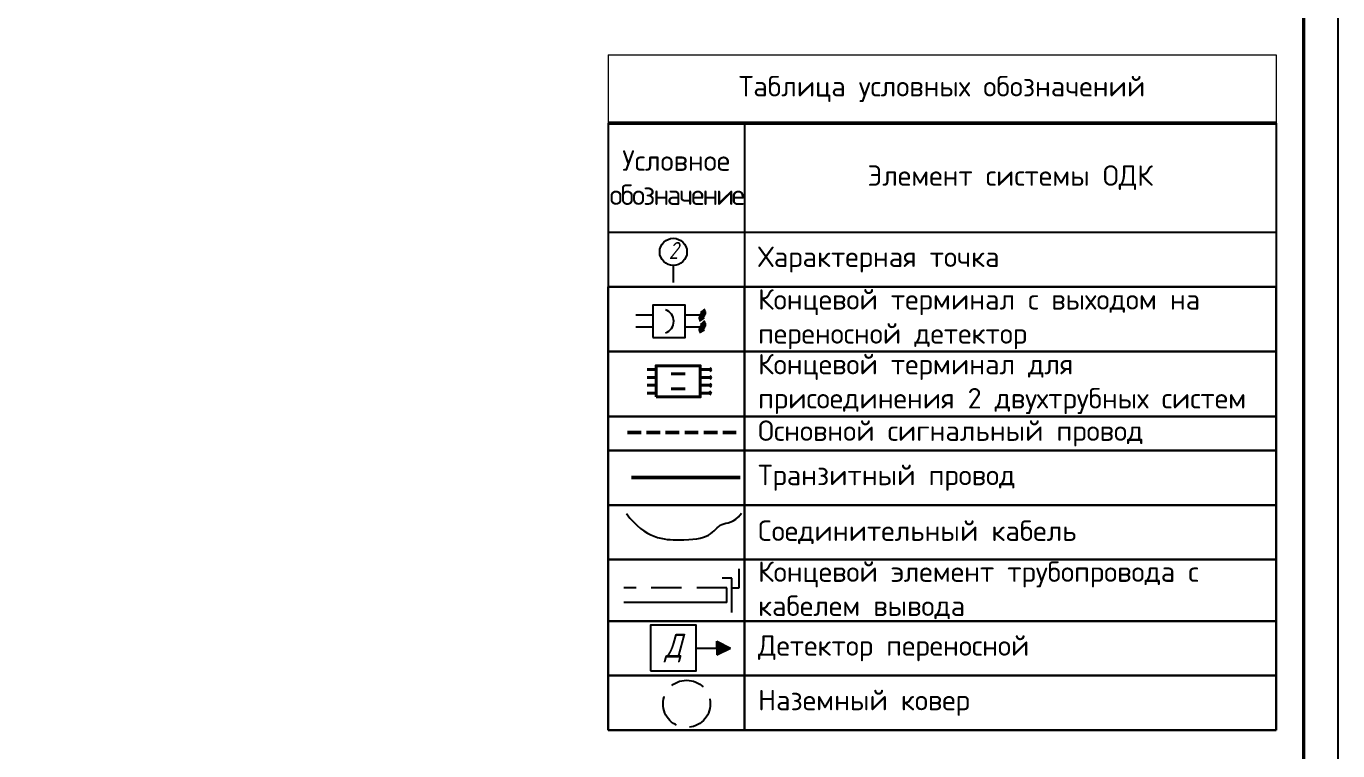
# Model space of a CAD drawing. Header units: millimetres. Extents: x 2079 to 5812, y 229 to 1012.
# Drawn here: x 4361.8 to 4554.2, y 697.6 to 803.8 of the extents above; entities that cross this region are included whole.
import ezdxf
from ezdxf.enums import TextEntityAlignment as Align

# ---------------------------------------------------------------- set-up
doc = ezdxf.new("R2010")
doc.units = ezdxf.units.MM
doc.linetypes.add('DASHED', pattern=[7, 5, -2, 0])
doc.linetypes.add('DASHED2', pattern=[9.525, 6.35, -3.175])
doc.styles.add('-ISOCPEUR-', font='isocpeur.ttf')
doc.styles.add('GOST', font='GOST.shx', dxfattribs={"oblique": 15})
doc.styles.get("Standard").update_dxf_attribs({"font": 'GOST Common.ttf'})

# ---------------------------------------------------------------- blocks, each defined once
blk = doc.blocks.new('*U135')
blk.add_lwpolyline([(0, 123), (594, 123), (594, -297), (0, -297)], close=True)
at = {"const_width": 0.5}
blk.add_lwpolyline([(20, 118), (589, 118), (589, -292), (20, -292)], close=True, dxfattribs=at)
blk.add_attdef('РАЗРАБОТАЛ', text='', height=2.5).set_placement((424.5, -264.22), align=Align.MIDDLE_LEFT)
at = {"flags": 8}
for tag, height, p in [('ДАТА', 2.5, (464.07, -264.4)), ('ЛИСТ', 3, (560.39, -271.92)), ('ЛИСТОВ', 3, (577.89, -271.92)), ('ФОРМАТ', 3, (554.97, -294.75))]:
    blk.add_attdef(tag, text='', height=height, dxfattribs=at).set_placement(p, align=Align.MIDDLE_CENTER)
blk.add_attdef('ПРОВЕРИЛ', (424.75, -270.73), '', height=2.5)
for tag, p in [('ТЕПЛОВЫЕ_СЕТИ_001', (490.44, -271)), ('ИМЯ_ЧЕРТЕЖА_001', (492.09, -285.55))]:
    blk.add_attdef(tag, p, '', height=3, dxfattribs=at)
blk = doc.blocks.new('*T45')
at = {"color": 0, "linetype": 'ByBlock', "lineweight": 50, "transparency": 16777216}
blk.add_line((0, -10), (98, -10), dxfattribs=at)
at = {"color": 0, "linetype": 'ByBlock', "lineweight": -2, "transparency": 16777216}
for p, q in [((0, -10), (0, -34)), ((20, -10), (20, -34)), ((98, -10), (98, -34)), ((0, -26), (98, -26))]:
    blk.add_line(p, q, dxfattribs=at)
at = {"lineweight": 30, "transparency": 16777216}
for p, q in [((0, -34), (98, -34)), ((0, -34), (0, -99)), ((20, -34), (20, -99)), ((98, -34), (98, -99)), ((0, -43.5), (98, -43.5)), ((0, -53), (98, -53)), ((0, -58), (98, -58)), ((0, -66), (98, -66)), ((0, -74), (98, -74)), ((0, -83), (98, -83)), ((0, -91), (98, -91)), ((0, -99), (98, -99))]:
    blk.add_line(p, q, dxfattribs=at)
at = {"layer": 'Defpoints', "color": 8, "linetype": 'ByBlock', "lineweight": 0, "transparency": 16777216}
for p, q in [((0, 0), (98, 0)), ((0, 0), (0, -10)), ((98, 0), (98, -10))]:
    blk.add_line(p, q, dxfattribs=at)
at = {"color": 7, "transparency": 16777216, "char_height": 3, "style": '-ISOCPEUR-'}
for s, insert, width, attachment_point in [('Таблица условных обозначений', (49, -5), 95, 5), ('Условное {\\T0.85;обозначение}', (10, -18), 17, 5), ('Элемент системы ОДК', (59, -18), 75, 5), ('Характерная точка', (22, -30), 74, 4), ('Концевой терминал с выходом на переносной детектор', (22, -38.75), 74, 4), ('Концевой терминал для присоединения 2 двухтрубных систем', (22, -48.25), 74, 4), ('Основной сигнальный провод', (22, -55.5), 74, 4), ('Транзитный провод', (22, -62), 74, 4), ('Соединительный кабель', (22, -70), 74, 4), ('Концевой элемент трубопровода с кабелем вывода', (22, -78.5), 74, 4), ('Детектор переносной', (22, -87), 74, 4), ('Наземный ковер', (22, -95), 74, 4)]:
    blk.add_mtext(s, dxfattribs=dict(at, insert=insert, width=width, attachment_point=attachment_point))

msp = doc.modelspace()

# ---------------------------------------------------------------- hatches: boundary and pattern name
h = msp.add_hatch(color=4)
h.dxf.hatch_style = 1
h.paths.add_polyline_path([(4463.102, 713.667), (4463.102, 712.667), (4463.102, 711.667), (4465.102, 712.667)])

# ---------------------------------------------------------------- linework, layer by layer
at = {"color": 18, "true_color": 0x000000}
msp.add_line((4456.729, 768.746), (4456.729, 766.246), dxfattribs=at)
for p, q in [((4453.721, 761.452), (4451.207, 761.452)), ((4460.978, 761.452), (4458.464, 761.452)), ((4453.721, 759.707), (4451.207, 759.707)), ((4460.978, 759.707), (4458.464, 759.707)), ((4464.603, 719.341), (4449.453, 719.341)), ((4460.102, 712.667), (4463.102, 712.667)), ((4463.102, 712.667), (4463.102, 713.667)), ((4463.102, 713.667), (4465.102, 712.667)), ((4463.102, 712.667), (4463.102, 711.667)), ((4463.102, 711.667), (4465.102, 712.667))]:
    msp.add_line(p, q)
at = {"lineweight": 40}
for p, q in [((4452.905, 753.496), (4454.21, 753.496)), ((4452.905, 752.349), (4454.21, 752.349)), ((4456.395, 752.888), (4458.484, 752.888)), ((4461.974, 753.496), (4460.669, 753.496)), ((4461.974, 752.349), (4460.669, 752.349)), ((4461.981, 753.492), (4462.308, 753.699)), ((4461.981, 753.492), (4462.308, 753.285)), ((4461.981, 752.345), (4462.308, 752.552)), ((4461.981, 752.345), (4462.308, 752.138)), ((4452.905, 751.202), (4454.21, 751.202)), ((4456.395, 750.663), (4458.484, 750.663)), ((4461.974, 751.202), (4460.669, 751.202)), ((4461.981, 751.198), (4462.308, 751.404)), ((4461.981, 751.198), (4462.308, 750.991)), ((4452.905, 750.055), (4454.21, 750.055)), ((4461.974, 750.055), (4460.669, 750.055)), ((4461.974, 750.055), (4462.301, 750.262)), ((4461.974, 750.055), (4462.301, 749.848))]:
    msp.add_line(p, q, dxfattribs=at)
at = {"color": 5}
for p, q in [((4466.401, 721.499), (4466.401, 724.305)), ((4465.322, 722.938), (4463.883, 722.938)), ((4465.322, 717.902), (4465.322, 722.938)), ((4464.603, 719.341), (4464.603, 721.499)), ((4465.322, 721.499), (4466.401, 721.499))]:
    msp.add_line(p, q, dxfattribs=at)
at = {"linetype": 'DASHED2', "ltscale": 0.7}
msp.add_line((4464.603, 721.499), (4449.453, 721.499), dxfattribs=at)
at = {"color": 18, "true_color": 0x000000}
for points in [[(4453.721, 758.208), (4458.464, 758.208), (4458.464, 762.951), (4453.721, 762.951)], [(4453.384, 709.308), (4460.102, 709.308), (4460.102, 716.026), (4453.384, 716.026)]]:
    msp.add_lwpolyline(points, close=True, dxfattribs=at)
at = {"color": 18, "lineweight": 100, "true_color": 0x000000}
for points in [[(4460.949, 762.198), (4461.092, 762.026), (4461.121, 761.825), (4461.092, 761.625), (4460.978, 761.452), (4460.806, 761.108), (4460.863, 760.907), (4460.978, 760.735)], [(4460.949, 760.453), (4461.092, 760.28), (4461.121, 760.08), (4461.092, 759.879), (4460.978, 759.707), (4460.806, 759.363), (4460.863, 759.162), (4460.978, 758.99)]]:
    msp.add_lwpolyline(points, dxfattribs=at)
at = {"lineweight": 40}
msp.add_lwpolyline([(4454.21, 749.481), (4460.669, 749.481), (4460.669, 754.07), (4454.21, 754.07)], close=True, dxfattribs=at)
at = {"color": 5, "linetype": 'DASHED', "lineweight": 50, "ltscale": 0.4}
msp.add_lwpolyline([(4449.998, 744.25), (4465.961, 744.25)], dxfattribs=at)
at = {"color": 1, "lineweight": 50, "ltscale": 0.15}
msp.add_lwpolyline([(4466.556, 737.69), (4450.592, 737.69)], dxfattribs=at)
at = {"color": 18, "true_color": 0x000000}
msp.add_circle((4456.729, 770.746), 2, dxfattribs=at)
at = {"linetype": 'DASHED'}
msp.add_circle((4458.683, 704.49), 3.464, dxfattribs=at)
at = {"color": 18, "true_color": 0x000000}
msp.add_arc((4455.005, 760.58), 1.786, 288.5159, 71.4841, dxfattribs=at)
msp.add_open_spline([(4449.859, 732.391), (4452.591, 728.665), (4458.268, 728.363), (4462.394, 728.926), (4463.542, 731.3), (4465.608, 730.909), (4466.725, 732.426)], degree=3)

# ---------------------------------------------------------------- block references
for name, p in [('*U135', (3960.202, 888.39)), ('*T45', (4447.151, 799.636))]:
    msp.add_blockref(name, p)

# ---------------------------------------------------------------- texts
at = {"attachment_point": 5, "style": 'GOST'}
for s, width, insert, char_height in [('{\\C256;\\c0;2}', 2.72582, (4456.729, 770.959), 2.5), ('{\\C256;\\c0;Д}', 6.71838, (4456.743, 712.667), 3.5)]:
    msp.add_mtext_dynamic_manual_height_columns(s, width=width, gutter_width=17.5, heights=[0], dxfattribs=dict(at, insert=insert, char_height=char_height))

doc.saveas('drawing.dxf')
